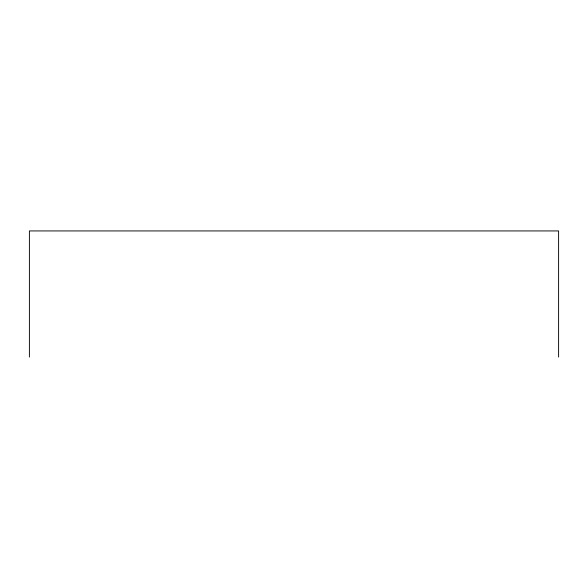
<?xml version="1.0" encoding="UTF-8"?>
<svg xmlns="http://www.w3.org/2000/svg" width="588" height="588" viewBox="0 0 588 588"><rect width="100%" height="100%" fill="white"/><g stroke="black" fill="none" stroke-linecap="round" stroke-linejoin="round"><path stroke-width="0.88" d="M558.6 357.063L558.6 230.937L29.4 230.937L29.4 357.063"/></g></svg>
